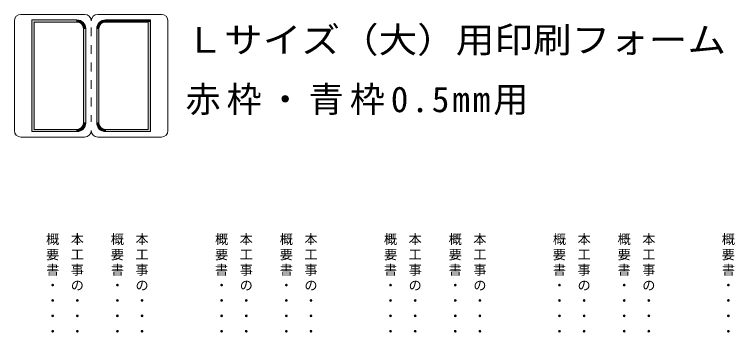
# Model space of a CAD drawing. Units: millimetres, scale not verified. Extents: x -30850 to 29626, y -13698 to 18775.
# Drawn here: x -30850 to -14436, y 11513 to 18775 of the extents above; entities that cross this region are included whole.
import ezdxf
from ezdxf.enums import TextEntityAlignment as Align

# ---------------------------------------------------------------- set-up
doc = ezdxf.new("R2010")
doc.units = ezdxf.units.MM
doc.header["$LTSCALE"] = 100
doc.layers.add('0-2', color=7, linetype='Continuous')
doc.layers.add('0-6', color=5, linetype='Continuous', lineweight=18)
doc.styles.add('@ＭＳ ゴシック', font='')
doc.styles.add('ＭＳ ゴシック', font='')
doc.styles.get('@ＭＳ ゴシック').set_extended_font_data('@MS Gothic')
doc.styles.get('ＭＳ ゴシック').set_extended_font_data('MS Gothic')

msp = doc.modelspace()

# ---------------------------------------------------------------- linework, layer by layer
at = {"layer": '0-6', "color": 7}
for p, q in [((-29250, 18774.7), (-30700, 18774.7)), ((-28950, 18774.7), (-27500, 18774.7)), ((-30850, 16124.7), (-30850, 18624.7)), ((-27350, 16124.7), (-27350, 18624.7)), ((-29100, 18274.7), (-29100, 18474.7)), ((-29100, 17874.7), (-29100, 18074.7)), ((-29100, 17474.7), (-29100, 17674.7)), ((-29100, 17074.7), (-29100, 17274.7)), ((-29100, 16674.7), (-29100, 16874.7)), ((-29100, 16324.7), (-29100, 16474.7)), ((-29250, 15974.7), (-30700, 15974.7)), ((-28950, 15974.7), (-27500, 15974.7))]:
    msp.add_line(p, q, dxfattribs=at)
at = {"layer": '0-6'}
for p, q in [((-30450, 16099.7), (-30450, 18649.7)), ((-30450, 18649.7), (-29425, 18649.7)), ((-29425, 18599.7), (-30400, 18599.7)), ((-29425, 18599.7), (-29425, 18649.7)), ((-28775, 18649.7), (-27750, 18649.7)), ((-28775, 18599.7), (-28775, 18649.7)), ((-28775, 18599.7), (-27800, 18599.7)), ((-27750, 16099.7), (-27750, 18649.7)), ((-29275, 18449.7), (-29275, 16299.7)), ((-29275, 18449.7), (-29225, 18449.7)), ((-29225, 16274.7), (-29225, 18449.7)), ((-28975, 16299.7), (-28975, 18449.7)), ((-28925, 18449.7), (-28975, 18449.7)), ((-28925, 18449.7), (-28925, 16299.7)), ((-29275, 16299.7), (-29225, 16299.7)), ((-28925, 16299.7), (-28975, 16299.7)), ((-30450, 16099.7), (-29425, 16099.7)), ((-29425, 16149.7), (-29425, 16099.7)), ((-28775, 16149.7), (-28775, 16099.7)), ((-28775, 16099.7), (-27750, 16099.7))]:
    msp.add_line(p, q, dxfattribs=at)
at = {"layer": '0-6', "lineweight": 50}
msp.add_line((-28800, 18625.2), (-27750.1, 18625.2), dxfattribs=at)
at = {"layer": '0-6'}
for points in [[(-29425, 16149.7), (-30400, 16149.7), (-30400, 18599.7)], [(-28775, 16149.7), (-27800, 16149.7), (-27800, 18599.7)]]:
    msp.add_lwpolyline(points, dxfattribs=at)
at = {"layer": '0-6', "color": 7}
for centre, start, end in [((-30700, 18624.7), 90, 180), ((-29250, 18624.7), 0, 90), ((-28950, 18624.7), 90, 180), ((-27500, 18624.7), 0, 90), ((-30700, 16124.7), 180, 270), ((-29250, 16124.7), 270, 0), ((-28950, 16124.7), 180, 270), ((-27500, 16124.7), 270, 0)]:
    msp.add_arc(centre, 150, start, end, dxfattribs=at)
at = {"layer": '0-6'}
for centre, radius, start, end in [((-29425, 18449.7), 200, 0, 90), ((-29425, 18449.7), 200, 0, 90), ((-29425, 18449.7), 199.5, 0, 90), ((-29425, 18449.7), 199, 0, 90), ((-29425, 18449.7), 198.5, 0, 90), ((-29425, 18449.7), 198, 0, 90), ((-29425, 18449.7), 197.5, 0, 90), ((-29425, 18449.7), 197, 0, 90), ((-29425, 18449.7), 196.5, 0, 90), ((-29425, 18449.7), 196, 0, 90), ((-29425, 18449.7), 195.5, 0, 90), ((-29425, 18449.7), 195, 0, 90), ((-29425, 18449.7), 194.5, 0, 90), ((-29425, 18449.7), 194, 0, 90), ((-29425, 18449.7), 193.5, 0, 90), ((-29425, 18449.7), 193, 0, 90), ((-29425, 18449.7), 192.5, 0, 90), ((-29425, 18449.7), 192, 0, 90), ((-29425, 18449.7), 191.5, 0, 90), ((-29425, 18449.7), 191, 0, 90), ((-29425, 18449.7), 190.5, 0, 90), ((-29425, 18449.7), 190, 0, 90), ((-29425, 18449.7), 189.5, 0, 90), ((-29425, 18449.7), 189, 0, 90), ((-29425, 18449.7), 188.5, 0, 90), ((-29425, 18449.7), 188, 0, 90), ((-29425, 18449.7), 187.5, 0, 90), ((-29425, 18449.7), 187, 0, 90), ((-29425, 18449.7), 186.5, 0, 90), ((-29425, 18449.7), 186, 0, 90), ((-29425, 18449.7), 185.5, 0, 90), ((-29425, 18449.7), 185, 0, 90), ((-29425, 18449.7), 184.5, 0, 90), ((-29425, 18449.7), 184, 0, 90), ((-29425, 18449.7), 183.5, 0, 90), ((-29425, 18449.7), 183, 0, 90), ((-29425, 18449.7), 182.5, 0, 90), ((-29425, 18449.7), 182, 0, 90), ((-29425, 18449.7), 181.5, 0, 90), ((-29425, 18449.7), 181, 0, 90), ((-29425, 18449.7), 180.5, 0, 90), ((-29425, 18449.7), 180, 0, 90), ((-29425, 18449.7), 179.5, 0, 90), ((-29425, 18449.7), 179, 0, 90), ((-29425, 18449.7), 178.5, 0, 90), ((-29425, 18449.7), 178, 0, 90), ((-29425, 18449.7), 177.5, 0, 90), ((-29425, 18449.7), 177, 0, 90), ((-29425, 18449.7), 176.5, 0, 90), ((-29425, 18449.7), 176, 0, 90), ((-29425, 18449.7), 175.5, 0, 90), ((-29425, 18449.7), 175, 0, 90), ((-29425, 18449.7), 174.5, 0, 90), ((-29425, 18449.7), 174, 0, 90), ((-29425, 18449.7), 173.5, 0, 90), ((-29425, 18449.7), 173, 0, 90), ((-29425, 18449.7), 172.5, 0, 90), ((-29425, 18449.7), 172, 0, 90), ((-29425, 18449.7), 171.5, 0, 90), ((-29425, 18449.7), 171, 0, 90), ((-29425, 18449.7), 170.5, 0, 90), ((-29425, 18449.7), 170, 0, 90), ((-29425, 18449.7), 169.5, 0, 90), ((-29425, 18449.7), 169, 0, 90), ((-29425, 18449.7), 168.5, 0, 90), ((-29425, 18449.7), 168, 0, 90), ((-29425, 18449.7), 167.5, 0, 90), ((-29425, 18449.7), 167, 0, 90), ((-29425, 18449.7), 166.5, 0, 90), ((-29425, 18449.7), 166, 0, 90), ((-29425, 18449.7), 165.5, 0, 90), ((-29425, 18449.7), 165, 0, 90), ((-29425, 18449.7), 164.5, 0, 90), ((-29425, 18449.7), 164, 0, 90), ((-29425, 18449.7), 163.5, 0, 90), ((-29425, 18449.7), 163, 0, 90), ((-29425, 18449.7), 162.5, 0, 90), ((-29425, 18449.7), 162, 0, 90), ((-29425, 18449.7), 161.5, 0, 90), ((-29425, 18449.7), 161, 0, 90), ((-29425, 18449.7), 160.5, 0, 90), ((-29425, 18449.7), 160, 0, 90), ((-29425, 18449.7), 159.5, 0, 90), ((-29425, 18449.7), 159, 0, 90), ((-29425, 18449.7), 158.5, 0, 90), ((-29425, 18449.7), 158, 0, 90), ((-29425, 18449.7), 157.5, 0, 90), ((-29425, 18449.7), 157, 0, 90), ((-29425, 18449.7), 156.5, 0, 90), ((-29425, 18449.7), 156, 0, 90), ((-29425, 18449.7), 155.5, 0, 90), ((-29425, 18449.7), 155, 0, 90), ((-29425, 18449.7), 154.5, 0, 90), ((-29425, 18449.7), 154, 0, 90), ((-29425, 18449.7), 153.5, 0, 90), ((-29425, 18449.7), 153, 0, 90), ((-29425, 18449.7), 152.5, 0, 90), ((-29425, 18449.7), 152, 0, 90), ((-29425, 18449.7), 151.5, 0, 90), ((-29425, 18449.7), 151, 0, 90), ((-29425, 18449.7), 150.5, 0, 90), ((-29425, 18449.7), 150, 0, 90), ((-29425, 18449.7), 150, 0, 90), ((-28775, 18449.7), 200, 90, 180), ((-28775, 18449.7), 200, 90, 180), ((-28775, 18449.7), 199.5, 90, 180), ((-28775, 18449.7), 199, 90, 180), ((-28775, 18449.7), 198.5, 90, 180), ((-28775, 18449.7), 198, 90, 180), ((-28775, 18449.7), 197.5, 90, 180), ((-28775, 18449.7), 197, 90, 180), ((-28775, 18449.7), 196.5, 90, 180), ((-28775, 18449.7), 196, 90, 180), ((-28775, 18449.7), 195.5, 90, 180), ((-28775, 18449.7), 195, 90, 180), ((-28775, 18449.7), 194.5, 90, 180), ((-28775, 18449.7), 194, 90, 180), ((-28775, 18449.7), 193.5, 90, 180), ((-28775, 18449.7), 193, 90, 180), ((-28775, 18449.7), 192.5, 90, 180), ((-28775, 18449.7), 192, 90, 180), ((-28775, 18449.7), 191.5, 90, 180), ((-28775, 18449.7), 191, 90, 180), ((-28775, 18449.7), 190.5, 90, 180), ((-28775, 18449.7), 190, 90, 180), ((-28775, 18449.7), 189.5, 90, 180), ((-28775, 18449.7), 189, 90, 180), ((-28775, 18449.7), 188.5, 90, 180), ((-28775, 18449.7), 188, 90, 180), ((-28775, 18449.7), 187.5, 90, 180), ((-28775, 18449.7), 187, 90, 180), ((-28775, 18449.7), 186.5, 90, 180), ((-28775, 18449.7), 186, 90, 180), ((-28775, 18449.7), 185.5, 90, 180), ((-28775, 18449.7), 185, 90, 180), ((-28775, 18449.7), 184.5, 90, 180), ((-28775, 18449.7), 184, 90, 180), ((-28775, 18449.7), 183.5, 90, 180), ((-28775, 18449.7), 183, 90, 180), ((-28775, 18449.7), 182.5, 90, 180), ((-28775, 18449.7), 182, 90, 180), ((-28775, 18449.7), 181.5, 90, 180), ((-28775, 18449.7), 181, 90, 180), ((-28775, 18449.7), 180.5, 90, 180), ((-28775, 18449.7), 180, 90, 180), ((-28775, 18449.7), 179.5, 90, 180), ((-28775, 18449.7), 179, 90, 180), ((-28775, 18449.7), 178.5, 90, 180), ((-28775, 18449.7), 178, 90, 180), ((-28775, 18449.7), 177.5, 90, 180), ((-28775, 18449.7), 177, 90, 180), ((-28775, 18449.7), 176.5, 90, 180), ((-28775, 18449.7), 176, 90, 180), ((-28775, 18449.7), 175.5, 90, 180), ((-28775, 18449.7), 175, 90, 180), ((-28775, 18449.7), 174.5, 90, 180), ((-28775, 18449.7), 174, 90, 180), ((-28775, 18449.7), 173.5, 90, 180), ((-28775, 18449.7), 173, 90, 180), ((-28775, 18449.7), 172.5, 90, 180), ((-28775, 18449.7), 172, 90, 180), ((-28775, 18449.7), 171.5, 90, 180), ((-28775, 18449.7), 171, 90, 180), ((-28775, 18449.7), 170.5, 90, 180), ((-28775, 18449.7), 170, 90, 180), ((-28775, 18449.7), 169.5, 90, 180), ((-28775, 18449.7), 169, 90, 180), ((-28775, 18449.7), 168.5, 90, 180), ((-28775, 18449.7), 168, 90, 180), ((-28775, 18449.7), 167.5, 90, 180), ((-28775, 18449.7), 167, 90, 180), ((-28775, 18449.7), 166.5, 90, 180), ((-28775, 18449.7), 166, 90, 180), ((-28775, 18449.7), 165.5, 90, 180), ((-28775, 18449.7), 165, 90, 180), ((-28775, 18449.7), 164.5, 90, 180), ((-28775, 18449.7), 164, 90, 180), ((-28775, 18449.7), 163.5, 90, 180), ((-28775, 18449.7), 163, 90, 180), ((-28775, 18449.7), 162.5, 90, 180), ((-28775, 18449.7), 162, 90, 180), ((-28775, 18449.7), 161.5, 90, 180), ((-28775, 18449.7), 161, 90, 180), ((-28775, 18449.7), 160.5, 90, 180), ((-28775, 18449.7), 160, 90, 180), ((-28775, 18449.7), 159.5, 90, 180), ((-28775, 18449.7), 159, 90, 180), ((-28775, 18449.7), 158.5, 90, 180), ((-28775, 18449.7), 158, 90, 180), ((-28775, 18449.7), 157.5, 90, 180), ((-28775, 18449.7), 157, 90, 180), ((-28775, 18449.7), 156.5, 90, 180), ((-28775, 18449.7), 156, 90, 180), ((-28775, 18449.7), 155.5, 90, 180), ((-28775, 18449.7), 155, 90, 180), ((-28775, 18449.7), 154.5, 90, 180), ((-28775, 18449.7), 154, 90, 180), ((-28775, 18449.7), 153.5, 90, 180), ((-28775, 18449.7), 153, 90, 180), ((-28775, 18449.7), 152.5, 90, 180), ((-28775, 18449.7), 152, 90, 180), ((-28775, 18449.7), 151.5, 90, 180), ((-28775, 18449.7), 151, 90, 180), ((-28775, 18449.7), 150.5, 90, 180), ((-28775, 18449.7), 150, 90, 180), ((-28775, 18449.7), 150, 90, 180), ((-29425, 16299.7), 150, 270, 0), ((-29425, 16299.7), 200, 270, 0), ((-29425, 16299.7), 150, 270, 0), ((-29425, 16299.7), 200, 270, 0), ((-29425, 16299.7), 199.5, 270, 0), ((-29425, 16299.7), 199, 270, 0), ((-29425, 16299.7), 198.5, 270, 0), ((-29425, 16299.7), 198, 270, 0), ((-29425, 16299.7), 197.5, 270, 0), ((-29425, 16299.7), 197, 270, 0), ((-29425, 16299.7), 196.5, 270, 0), ((-29425, 16299.7), 196, 270, 0), ((-29425, 16299.7), 195.5, 270, 0), ((-29425, 16299.7), 195, 270, 0), ((-29425, 16299.7), 194.5, 270, 0), ((-29425, 16299.7), 194, 270, 0), ((-29425, 16299.7), 193.5, 270, 0), ((-29425, 16299.7), 193, 270, 0), ((-29425, 16299.7), 192.5, 270, 0), ((-29425, 16299.7), 192, 270, 0), ((-29425, 16299.7), 191.5, 270, 0), ((-29425, 16299.7), 191, 270, 0), ((-29425, 16299.7), 190.5, 270, 0), ((-29425, 16299.7), 190, 270, 0), ((-29425, 16299.7), 189.5, 270, 0), ((-29425, 16299.7), 189, 270, 0), ((-29425, 16299.7), 188.5, 270, 0), ((-29425, 16299.7), 188, 270, 0), ((-29425, 16299.7), 187.5, 270, 0), ((-29425, 16299.7), 187, 270, 0), ((-29425, 16299.7), 186.5, 270, 0), ((-29425, 16299.7), 186, 270, 0), ((-29425, 16299.7), 185.5, 270, 0), ((-29425, 16299.7), 185, 270, 0), ((-29425, 16299.7), 184.5, 270, 0), ((-29425, 16299.7), 184, 270, 0), ((-29425, 16299.7), 183.5, 270, 0), ((-29425, 16299.7), 183, 270, 0), ((-29425, 16299.7), 182.5, 270, 0), ((-29425, 16299.7), 182, 270, 0), ((-29425, 16299.7), 181.5, 270, 0), ((-29425, 16299.7), 181, 270, 0), ((-29425, 16299.7), 180.5, 270, 0), ((-29425, 16299.7), 180, 270, 0), ((-29425, 16299.7), 179.5, 270, 0), ((-29425, 16299.7), 179, 270, 0), ((-29425, 16299.7), 178.5, 270, 0), ((-29425, 16299.7), 178, 270, 0), ((-29425, 16299.7), 177.5, 270, 0), ((-29425, 16299.7), 177, 270, 0), ((-29425, 16299.7), 176.5, 270, 0), ((-29425, 16299.7), 176, 270, 0), ((-29425, 16299.7), 175.5, 270, 0), ((-29425, 16299.7), 175, 270, 0), ((-29425, 16299.7), 174.5, 270, 0), ((-29425, 16299.7), 174, 270, 0), ((-29425, 16299.7), 173.5, 270, 0), ((-29425, 16299.7), 173, 270, 0), ((-29425, 16299.7), 172.5, 270, 0), ((-29425, 16299.7), 172, 270, 0), ((-29425, 16299.7), 171.5, 270, 0), ((-29425, 16299.7), 171, 270, 0), ((-29425, 16299.7), 170.5, 270, 0), ((-29425, 16299.7), 170, 270, 0), ((-29425, 16299.7), 169.5, 270, 0), ((-29425, 16299.7), 169, 270, 0), ((-29425, 16299.7), 168.5, 270, 0), ((-29425, 16299.7), 168, 270, 0), ((-29425, 16299.7), 167.5, 270, 0), ((-29425, 16299.7), 167, 270, 0), ((-29425, 16299.7), 166.5, 270, 0), ((-29425, 16299.7), 166, 270, 0), ((-29425, 16299.7), 165.5, 270, 0), ((-29425, 16299.7), 165, 270, 0), ((-29425, 16299.7), 164.5, 270, 0), ((-29425, 16299.7), 164, 270, 0), ((-29425, 16299.7), 163.5, 270, 0), ((-29425, 16299.7), 163, 270, 0), ((-29425, 16299.7), 162.5, 270, 0), ((-29425, 16299.7), 162, 270, 0), ((-29425, 16299.7), 161.5, 270, 0), ((-29425, 16299.7), 161, 270, 0), ((-29425, 16299.7), 160.5, 270, 0), ((-29425, 16299.7), 160, 270, 0), ((-29425, 16299.7), 159.5, 270, 0), ((-29425, 16299.7), 159, 270, 0), ((-29425, 16299.7), 158.5, 270, 0), ((-29425, 16299.7), 158, 270, 0), ((-29425, 16299.7), 157.5, 270, 0), ((-29425, 16299.7), 157, 270, 0), ((-29425, 16299.7), 156.5, 270, 0), ((-29425, 16299.7), 156, 270, 0), ((-29425, 16299.7), 155.5, 270, 0), ((-29425, 16299.7), 155, 270, 0), ((-29425, 16299.7), 154.5, 270, 0), ((-29425, 16299.7), 154, 270, 0), ((-29425, 16299.7), 153.5, 270, 0), ((-29425, 16299.7), 153, 270, 0), ((-29425, 16299.7), 152.5, 270, 0), ((-29425, 16299.7), 152, 270, 0), ((-29425, 16299.7), 151.5, 270, 0), ((-29425, 16299.7), 151, 270, 0), ((-29425, 16299.7), 150.5, 270, 0), ((-28775, 16299.7), 200, 180, 270), ((-28775, 16299.7), 200, 180, 270), ((-28775, 16299.7), 199.5, 180, 270), ((-28775, 16299.7), 199, 180, 270), ((-28775, 16299.7), 198.5, 180, 270), ((-28775, 16299.7), 198, 180, 270), ((-28775, 16299.7), 197.5, 180, 270), ((-28775, 16299.7), 197, 180, 270), ((-28775, 16299.7), 196.5, 180, 270), ((-28775, 16299.7), 196, 180, 270), ((-28775, 16299.7), 195.5, 180, 270), ((-28775, 16299.7), 195, 180, 270), ((-28775, 16299.7), 194.5, 180, 270), ((-28775, 16299.7), 194, 180, 270), ((-28775, 16299.7), 193.5, 180, 270), ((-28775, 16299.7), 193, 180, 270), ((-28775, 16299.7), 192.5, 180, 270), ((-28775, 16299.7), 192, 180, 270), ((-28775, 16299.7), 191.5, 180, 270), ((-28775, 16299.7), 191, 180, 270), ((-28775, 16299.7), 190.5, 180, 270), ((-28775, 16299.7), 190, 180, 270), ((-28775, 16299.7), 189.5, 180, 270), ((-28775, 16299.7), 189, 180, 270), ((-28775, 16299.7), 188.5, 180, 270), ((-28775, 16299.7), 188, 180, 270), ((-28775, 16299.7), 187.5, 180, 270), ((-28775, 16299.7), 187, 180, 270), ((-28775, 16299.7), 186.5, 180, 270), ((-28775, 16299.7), 186, 180, 270), ((-28775, 16299.7), 185.5, 180, 270), ((-28775, 16299.7), 185, 180, 270), ((-28775, 16299.7), 184.5, 180, 270), ((-28775, 16299.7), 184, 180, 270), ((-28775, 16299.7), 183.5, 180, 270), ((-28775, 16299.7), 183, 180, 270), ((-28775, 16299.7), 182.5, 180, 270), ((-28775, 16299.7), 182, 180, 270), ((-28775, 16299.7), 181.5, 180, 270), ((-28775, 16299.7), 181, 180, 270), ((-28775, 16299.7), 180.5, 180, 270), ((-28775, 16299.7), 180, 180, 270), ((-28775, 16299.7), 179.5, 180, 270), ((-28775, 16299.7), 179, 180, 270), ((-28775, 16299.7), 178.5, 180, 270), ((-28775, 16299.7), 178, 180, 270), ((-28775, 16299.7), 177.5, 180, 270), ((-28775, 16299.7), 177, 180, 270), ((-28775, 16299.7), 176.5, 180, 270), ((-28775, 16299.7), 176, 180, 270), ((-28775, 16299.7), 175.5, 180, 270), ((-28775, 16299.7), 175, 180, 270), ((-28775, 16299.7), 174.5, 180, 270), ((-28775, 16299.7), 174, 180, 270), ((-28775, 16299.7), 173.5, 180, 270), ((-28775, 16299.7), 173, 180, 270), ((-28775, 16299.7), 172.5, 180, 270), ((-28775, 16299.7), 172, 180, 270), ((-28775, 16299.7), 171.5, 180, 270), ((-28775, 16299.7), 171, 180, 270), ((-28775, 16299.7), 170.5, 180, 270), ((-28775, 16299.7), 170, 180, 270), ((-28775, 16299.7), 169.5, 180, 270), ((-28775, 16299.7), 169, 180, 270), ((-28775, 16299.7), 168.5, 180, 270), ((-28775, 16299.7), 168, 180, 270), ((-28775, 16299.7), 167.5, 180, 270), ((-28775, 16299.7), 167, 180, 270), ((-28775, 16299.7), 166.5, 180, 270), ((-28775, 16299.7), 166, 180, 270), ((-28775, 16299.7), 165.5, 180, 270), ((-28775, 16299.7), 165, 180, 270), ((-28775, 16299.7), 164.5, 180, 270), ((-28775, 16299.7), 164, 180, 270), ((-28775, 16299.7), 163.5, 180, 270), ((-28775, 16299.7), 163, 180, 270), ((-28775, 16299.7), 162.5, 180, 270), ((-28775, 16299.7), 162, 180, 270), ((-28775, 16299.7), 161.5, 180, 270), ((-28775, 16299.7), 161, 180, 270), ((-28775, 16299.7), 160.5, 180, 270), ((-28775, 16299.7), 160, 180, 270), ((-28775, 16299.7), 159.5, 180, 270), ((-28775, 16299.7), 159, 180, 270), ((-28775, 16299.7), 158.5, 180, 270), ((-28775, 16299.7), 158, 180, 270), ((-28775, 16299.7), 157.5, 180, 270), ((-28775, 16299.7), 157, 180, 270), ((-28775, 16299.7), 156.5, 180, 270), ((-28775, 16299.7), 156, 180, 270), ((-28775, 16299.7), 155.5, 180, 270), ((-28775, 16299.7), 155, 180, 270), ((-28775, 16299.7), 154.5, 180, 270), ((-28775, 16299.7), 154, 180, 270), ((-28775, 16299.7), 153.5, 180, 270), ((-28775, 16299.7), 153, 180, 270), ((-28775, 16299.7), 152.5, 180, 270), ((-28775, 16299.7), 152, 180, 270), ((-28775, 16299.7), 151.5, 180, 270), ((-28775, 16299.7), 151, 180, 270), ((-28775, 16299.7), 150.5, 180, 270), ((-28775, 16299.7), 150, 180, 270), ((-28775, 16299.7), 150, 180, 270)]:
    msp.add_arc(centre, radius, start, end, dxfattribs=at)
for points in [[(-30450, 16099.7), (-30450, 18649.7), (-30400, 16099.7), (-30400, 18649.7)], [(-30400, 18599.7), (-29425, 18599.7), (-30400, 18649.7), (-29425, 18649.7)], [(-27800, 18599.7), (-28775, 18599.7), (-27800, 18649.7), (-28775, 18649.7)], [(-27750, 16099.7), (-27750, 18649.7), (-27800, 16099.7), (-27800, 18649.7)], [(-29275, 16274.7), (-29275, 18449.7), (-29225, 16274.7), (-29225, 18449.7)], [(-28925, 16274.7), (-28925, 18449.7), (-28975, 16274.7), (-28975, 18449.7)], [(-30400, 16149.7), (-29425, 16149.7), (-30400, 16099.7), (-29425, 16099.7)], [(-27800, 16149.7), (-28775, 16149.7), (-27800, 16099.7), (-28775, 16099.7)]]:
    msp.add_solid(points, dxfattribs=at)

# ---------------------------------------------------------------- texts
at = {"layer": '0-2', "char_height": 219.9, "attachment_point": 7, "rotation": 270, "style": '@ＭＳ ゴシック'}
for s, insert in [('\\T1.17;概要書・・・・', (-30118.8, 13800)), ('\\T1.17;本工事の・・・', (-29556.2, 13800)), ('\\T1.17;概要書・・・・', (-28643.8, 13800)), ('\\T1.17;本工事の・・・', (-28081.2, 13800)), ('\\T1.17;概要書・・・・', (-26268.8, 13800)), ('\\T1.17;本工事の・・・', (-25706.2, 13800)), ('\\T1.17;概要書・・・・', (-24793.8, 13800)), ('\\T1.17;本工事の・・・', (-24231.2, 13800)), ('\\T1.17;概要書・・・・', (-22418.8, 13800)), ('\\T1.17;本工事の・・・', (-21856.2, 13800)), ('\\T1.17;概要書・・・・', (-20943.8, 13800)), ('\\T1.17;本工事の・・・', (-20381.2, 13800)), ('\\T1.17;概要書・・・・', (-18568.8, 13800)), ('\\T1.17;本工事の・・・', (-18006.2, 13800)), ('\\T1.17;概要書・・・・', (-17093.8, 13800)), ('\\T1.17;本工事の・・・', (-16531.2, 13800)), ('\\T1.17;概要書・・・・', (-14718.8, 13800))]:
    msp.add_mtext(s, dxfattribs=dict(at, insert=insert))
at = {"layer": '0-6', "color": 2, "style": 'ＭＳ ゴシック', "width": 1.1}
msp.add_text('Ｌサイズ（大）用印刷フォーム', height=586.5, dxfattribs=at).set_placement((-26950, 17724.7), align=Align.BOTTOM_LEFT)
at = {"layer": '0-6', "color": 2, "insert": (-26950, 16474.7), "char_height": 586.5, "attachment_point": 7, "style": 'ＭＳ ゴシック'}
msp.add_mtext('\\T1.17;赤枠・青枠0.5mm用', dxfattribs=at)

doc.saveas('drawing.dxf')
